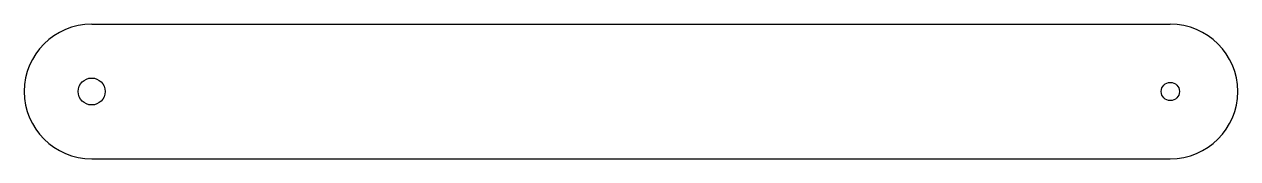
# Model space of a CAD drawing. Header units: metres. Extents: x -112 to 112, y -12 to 12.
import ezdxf

# ---------------------------------------------------------------- set-up
doc = ezdxf.new("R2010")
doc.units = ezdxf.units.M

msp = doc.modelspace()

# ---------------------------------------------------------------- linework, layer by layer
for p, q in [((-100, 12.5), (100, 12.5)), ((-100, -12.5), (100, -12.5))]:
    msp.add_line(p, q)
for centre, radius in [((-100, 0), 2.5), ((100, 0), 1.7)]:
    msp.add_circle(centre, radius)
for centre, start, end in [((-100, 0), 90, 270), ((100, 0), 270, 90)]:
    msp.add_arc(centre, 12.5, start, end)

doc.saveas('drawing.dxf')
